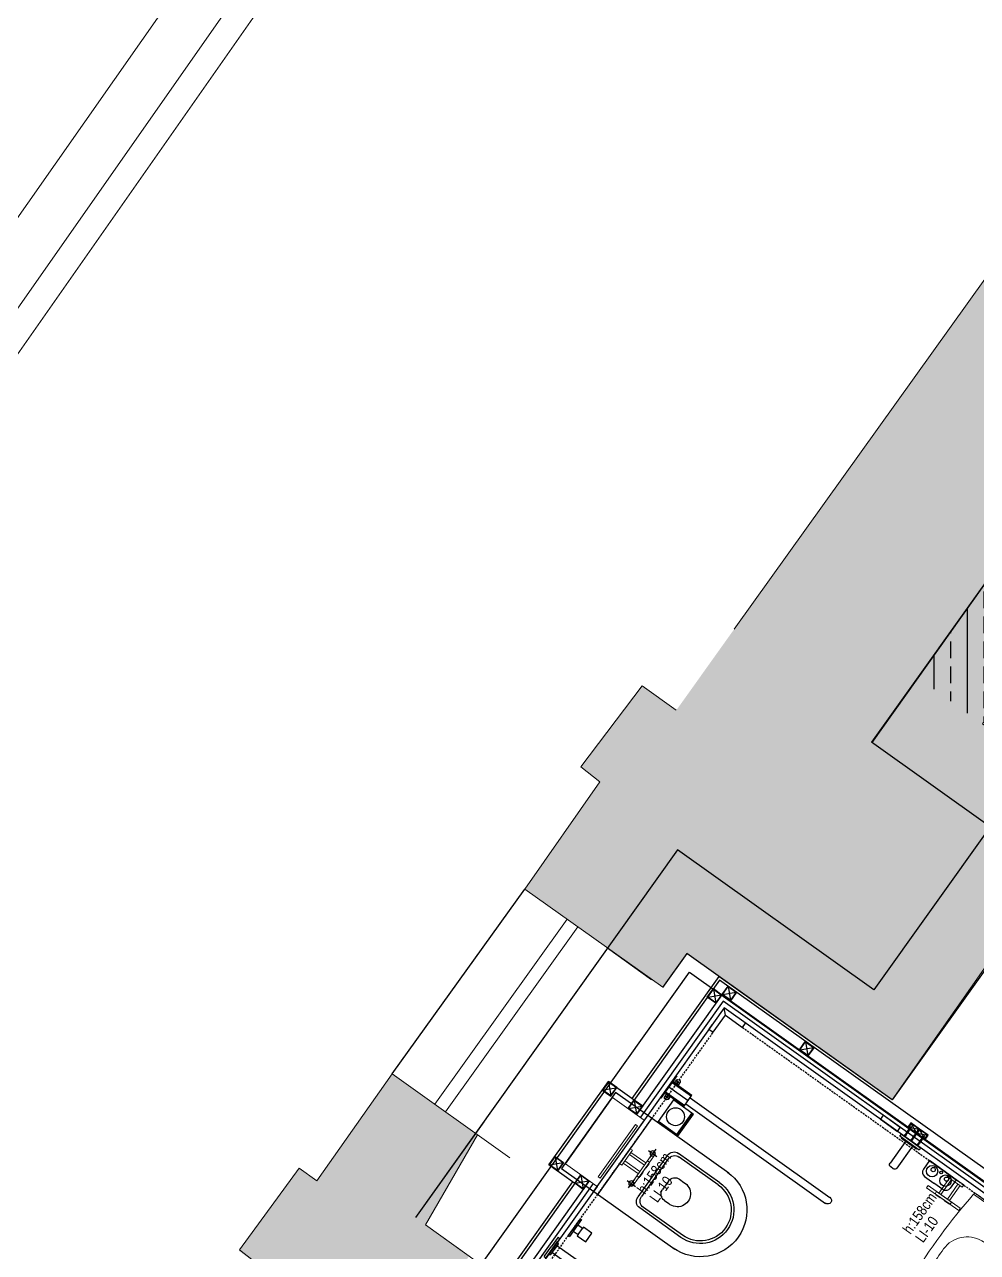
# Model space of a CAD drawing. Header units: millimetres. Extents: x 2562 to 7288, y 778 to 5635.
# Drawn here: x 4312.1 to 4674.8, y 3021.4 to 3488.7 of the extents above; entities that cross this region are included whole.
import ezdxf

# ---------------------------------------------------------------- set-up
doc = ezdxf.new("R2010")
doc.units = ezdxf.units.MM
doc.linetypes.add('HIDDEN', pattern=[0.375, 0.25, -0.125])
for name, color, linetype in [('0-gnl-gor1', 1, 'Continuous'), ('0-gnl-gor3', 252, 'Continuous'), ('0-gnl-gor5', 254, 'Continuous'), ('0-gnl-knst-metal', 3, 'Continuous'), ('0-gnl-mevcut', 253, 'Continuous'), ('0-gnl-not', 8, 'Continuous'), ('0-gnl-ust', 191, 'HIDDEN'), ('1-gnl-ahsap', 33, 'Continuous'), ('2-tef-aksesuar', 30, 'Continuous'), ('2-tef-armatur', 30, 'Continuous'), ('2-tef-vitrifiye', 140, 'Continuous'), ('4-dsm-gorunus', 241, 'Continuous'), ('a-wall', 4, 'Continuous'), ('BH-DO-NOTLAR', 12, 'Continuous'), ('DUV-SOLİD', 251, 'Continuous')]:
    doc.layers.add(name, color=color, linetype=linetype)
doc.layers.add('ONOFF_LI-10', color=7, linetype='Continuous', lineweight=0, true_color=0xd6292c)
for name, color, linetype, lineweight in [('x-ref_base plan 1$0$SHG-DETAIL LINE 0', 7, 'Continuous', 0), ('x-ref_base plan 1$0$SHG-LANDSCAPING', 252, 'Continuous', 18), ('x-ref_base plan 1$0$SHG-WALL-HATCH', 252, 'Continuous', 5), ('x-ref_base plan 1$0$SHG-WALLS LOW LEVEL', 40, 'Continuous', 25), ('x-ref_base plan 1$0$SHG-WALLS-EXISTING', 214, 'Continuous', 18)]:
    doc.layers.add(name, color=color, linetype=linetype, lineweight=lineweight)
doc.styles.add('A-AV-P00-10$1$Standard', font='txt_____.ttf')
doc.styles.add('geomim', font='ARIALN.TTF')
doc.linetypes.add('A-AV-P00-10$0${ -E- }', pattern='A,4,-0.75,["E",A-AV-P00-10$1$Standard,S=0.15,R=0,X=-0.05,Y=-0.07],-0.75', length=5.5)

# ---------------------------------------------------------------- blocks, each defined once
blk = doc.blocks.new('REINFORCEMENT')
at = {"layer": 'DUV-SOLİD'}
h = blk.add_hatch(dxfattribs=at)
h.set_pattern_fill('ANSI33', color=256, scale=2, angle=45, style=0)
h.set_pattern_definition([(90, (-31498.619, -9036.518), (-12.7, -1e-15), []), (90, (-31492.269, -9030.168), (-12.7, -1e-15), [6.35, -3.175])])
h.paths.add_polyline_path([(-29026.9, -4968.97), (-28918.22, -4816.8), (-28862.88, -4856.32), (-28785, -4747.27), (-28834.64, -4711.82), (-28762.57, -4610.91), (-28786.98, -4593.48), (-28876.49, -4718.8), (-28826.85, -4754.25), (-28869.86, -4814.47), (-28925.19, -4774.95), (-29068.75, -4975.95), (-29053.99, -4986.49), (-29208.23, -5202.99), (-29183.79, -5220.4), (-29012.17, -4979.49)])
at = {"layer": '0-gnl-not'}
blk.add_line((-29326.51, -5305.68), (-29309.86, -5317.63), dxfattribs=at)
at = {"layer": 'a-wall'}
for p, q in [((-29063.82, -4999.77), (-29226, -5227.44)), ((-29138.95, -5252.34), (-29218.15, -5363.52)), ((-29296.39, -5307.78), (-29305.59, -5320.7)), ((-29218.15, -5363.52), (-29296.39, -5307.78)), ((-29373.68, -5371.89), (-29399.59, -5408.26))]:
    blk.add_line(p, q, dxfattribs=at)
blk = doc.blocks.new('40x40 kutu profil')
for points in [[(2, -2), (-2, -2), (-2, 2), (2, 2)], [(1.85, -1.85), (-1.85, -1.85), (-1.85, 1.85), (1.85, 1.85)]]:
    blk.add_lwpolyline(points, close=True)
at = {"color": 251}
for points in [[(-1.85, 1.85), (1.85, -1.85)], [(-1.85, -1.85), (1.85, 1.85)]]:
    blk.add_lwpolyline(points, dxfattribs=at)
blk = doc.blocks.new('20x40 kutu profil')
for points in [[(1, -2), (-1, -2), (-1, 2), (1, 2)], [(0.85, -1.85), (-0.85, -1.85), (-0.85, 1.85), (0.85, 1.85)]]:
    blk.add_lwpolyline(points, close=True)
at = {"color": 251}
for points in [[(-0.85, 1.85), (0.85, -1.85)], [(-0.85, -1.85), (0.85, 1.85)]]:
    blk.add_lwpolyline(points, dxfattribs=at)
blk = doc.blocks.new('VİDAA')
at = {"linetype": 'Continuous'}
for p, q in [((-0.28, 0.39), (-0.26, 0.4)), ((-0.16, 0.1), (-0.28, 0.39)), ((-0.26, 0.39), (-0.24, 0.4)), ((-0.26, 0.4), (-0.16, 0.16)), ((-0.24, 0.4), (-0.14, 0.16)), ((-0.16, 0.85), (-0.16, 0.41)), ((-0.16, 0.85), (0.16, 0.85)), ((-0.11, 0.36), (-0.16, 0.41)), ((-0.16, 0.16), (-0.16, -0.01)), ((-0.16, 0.16), (-0.11, 0.16)), ((-0.11, 0.36), (-0.11, 0.16)), ((-0.05, -3.59), (-0.05, 0.38)), ((0.03, 0.38), (-0.05, 0.38)), ((0.03, 0.38), (0.03, -3.59)), ((0.14, 0.41), (0.09, 0.36)), ((0.09, 0.36), (0.09, 0.16)), ((0.09, 0.16), (0.14, 0.16)), ((0.16, 0.41), (0.11, 0.36)), ((0.11, 0.36), (0.11, 0.16)), ((0.14, 0.85), (0.14, 0.41)), ((0.14, 0.16), (0.24, 0.4)), ((0.26, 0.39), (0.14, 0.1)), ((0.14, 0.16), (0.14, -0.01)), ((0.16, 0.85), (0.16, 0.41)), ((0.28, 0.39), (0.16, 0.1)), ((0.16, 0.15), (0.16, -0.01)), ((0.24, 0.4), (0.26, 0.39)), ((0.26, 0.39), (0.26, 0.4)), ((0.26, 0.4), (0.28, 0.39)), ((-0.11, -0.01), (-0.16, -0.01)), ((-0.16, -0.08), (-0.16, -0.19)), ((-0.11, -0.08), (-0.16, -0.08)), ((-0.11, -0.19), (-0.16, -0.19)), ((-0.16, -0.27), (-0.16, -0.38)), ((-0.11, -0.27), (-0.16, -0.27)), ((-0.11, -0.38), (-0.16, -0.38)), ((-0.11, -0.38), (-0.16, -0.38)), ((-0.16, -0.45), (-0.16, -3.59)), ((-0.11, -0.45), (-0.16, -0.45)), ((-0.16, -0.45), (-0.16, -0.56)), ((-0.11, -0.45), (-0.16, -0.45)), ((-0.11, -0.56), (-0.16, -0.56)), ((-0.16, -0.64), (-0.16, -0.75)), ((-0.11, -0.64), (-0.16, -0.64)), ((-0.11, -0.75), (-0.16, -0.75)), ((-0.11, -0.82), (-0.16, -0.82)), ((-0.11, -0.93), (-0.16, -0.93)), ((-0.11, -1.01), (-0.16, -1.01)), ((-0.11, -1.96), (-0.16, -1.12)), ((-0.11, -2.04), (-0.16, -2.04)), ((-0.11, -2.15), (-0.16, -2.15)), ((-0.11, -2.22), (-0.16, -2.22)), ((-0.11, -2.33), (-0.16, -2.33)), ((-0.11, -2.41), (-0.16, -2.41)), ((-0.11, -2.52), (-0.16, -2.52)), ((-0.11, -2.59), (-0.16, -2.59)), ((-0.11, -2.7), (-0.16, -2.7)), ((-0.11, -2.78), (-0.16, -2.78)), ((-0.11, -2.89), (-0.16, -2.89)), ((-0.11, -2.96), (-0.16, -2.96)), ((-0.11, -3.07), (-0.16, -3.07)), ((-0.11, -3.15), (-0.16, -3.15)), ((-0.11, -3.26), (-0.16, -3.26)), ((-0.11, -3.33), (-0.16, -3.33)), ((-0.11, -3.44), (-0.16, -3.44)), ((-0.11, -3.52), (-0.16, -3.52)), ((-0.16, -3.59), (-0.05, -3.59)), ((-0.11, -0.08), (-0.11, -0.01)), ((-0.11, -0.27), (-0.11, -0.19)), ((-0.11, -0.45), (-0.11, -0.38)), ((-0.11, -0.45), (-0.11, -0.38)), ((-0.11, -0.64), (-0.11, -0.56)), ((-0.11, -0.82), (-0.11, -0.75)), ((-0.11, -1.01), (-0.11, -0.93)), ((-0.11, -2.04), (-0.11, -1.96)), ((-0.11, -2.22), (-0.11, -2.15)), ((-0.11, -2.41), (-0.11, -2.33)), ((-0.11, -2.59), (-0.11, -2.52)), ((-0.11, -2.78), (-0.11, -2.7)), ((-0.11, -2.96), (-0.11, -2.89)), ((-0.11, -3.15), (-0.11, -3.07)), ((-0.11, -3.33), (-0.11, -3.26)), ((-0.11, -3.52), (-0.11, -3.44)), ((-0.08, -3.59), (-0.07, -3.62)), ((0.07, -3.62), (-0.07, -3.62)), ((0.16, -3.59), (0.03, -3.59)), ((0.06, -3.59), (0.05, -3.62)), ((0.08, -3.59), (0.07, -3.62)), ((0.09, -0.01), (0.09, -0.08)), ((0.16, -0.01), (0.09, -0.01)), ((0.16, -0.08), (0.09, -0.08)), ((0.09, -0.19), (0.09, -0.27)), ((0.16, -0.19), (0.09, -0.19)), ((0.16, -0.27), (0.09, -0.27)), ((0.09, -0.38), (0.09, -0.45)), ((0.16, -0.38), (0.09, -0.38)), ((0.09, -0.38), (0.09, -0.45)), ((0.16, -0.38), (0.09, -0.38)), ((0.16, -0.45), (0.09, -0.45)), ((0.16, -0.45), (0.09, -0.45)), ((0.09, -0.56), (0.09, -0.64)), ((0.16, -0.56), (0.09, -0.56)), ((0.16, -0.64), (0.09, -0.64)), ((0.09, -0.75), (0.09, -0.82)), ((0.16, -0.75), (0.09, -0.75)), ((0.09, -0.75), (0.09, -0.82)), ((0.16, -0.75), (0.09, -0.75)), ((0.16, -0.82), (0.09, -0.82)), ((0.16, -0.82), (0.09, -0.82)), ((0.09, -0.93), (0.09, -1.85)), ((0.16, -1.78), (0.09, -0.93)), ((0.09, -0.93), (0.09, -1.85)), ((0.16, -1.78), (0.09, -0.93)), ((0.16, -1.85), (0.09, -1.85)), ((0.16, -1.85), (0.09, -1.85)), ((0.09, -1.96), (0.09, -2.04)), ((0.16, -1.96), (0.09, -1.96)), ((0.09, -1.96), (0.09, -2.04)), ((0.16, -1.96), (0.09, -1.96)), ((0.16, -2.04), (0.09, -2.04)), ((0.16, -2.04), (0.09, -2.04)), ((0.09, -2.15), (0.09, -2.22)), ((0.16, -2.15), (0.09, -2.15)), ((0.09, -2.15), (0.09, -2.22)), ((0.16, -2.15), (0.09, -2.15)), ((0.16, -2.22), (0.09, -2.22)), ((0.16, -2.22), (0.09, -2.22)), ((0.09, -2.33), (0.09, -2.41)), ((0.16, -2.33), (0.09, -2.33)), ((0.09, -2.33), (0.09, -2.41)), ((0.16, -2.33), (0.09, -2.33)), ((0.16, -2.41), (0.09, -2.41)), ((0.16, -2.41), (0.09, -2.41)), ((0.09, -2.52), (0.09, -2.59)), ((0.16, -2.52), (0.09, -2.52)), ((0.09, -2.52), (0.09, -2.59)), ((0.16, -2.52), (0.09, -2.52)), ((0.16, -2.59), (0.09, -2.59)), ((0.16, -2.59), (0.09, -2.59)), ((0.09, -2.7), (0.09, -2.78)), ((0.16, -2.7), (0.09, -2.7)), ((0.16, -2.7), (0.09, -2.7)), ((0.09, -2.7), (0.09, -2.78)), ((0.16, -2.7), (0.09, -2.7)), ((0.16, -2.78), (0.09, -2.78)), ((0.09, -2.89), (0.09, -2.96)), ((0.16, -2.89), (0.09, -2.89)), ((0.09, -2.89), (0.09, -2.96)), ((0.16, -2.89), (0.09, -2.89)), ((0.16, -2.89), (0.09, -2.89)), ((0.09, -2.89), (0.09, -2.96)), ((0.16, -2.89), (0.09, -2.89)), ((0.16, -2.96), (0.09, -2.96)), ((0.16, -2.96), (0.09, -2.96)), ((0.09, -3.07), (0.09, -3.15)), ((0.16, -3.07), (0.09, -3.07)), ((0.09, -3.07), (0.09, -3.15)), ((0.16, -3.07), (0.09, -3.07)), ((0.16, -3.07), (0.09, -3.07)), ((0.09, -3.07), (0.09, -3.15)), ((0.16, -3.07), (0.09, -3.07)), ((0.16, -3.15), (0.09, -3.15)), ((0.16, -3.15), (0.09, -3.15)), ((0.16, -3.26), (0.09, -3.26)), ((0.09, -3.26), (0.09, -3.33)), ((0.16, -3.26), (0.09, -3.26)), ((0.16, -3.26), (0.09, -3.26)), ((0.09, -3.26), (0.09, -3.33)), ((0.16, -3.26), (0.09, -3.26)), ((0.09, -3.26), (0.09, -3.33)), ((0.16, -3.33), (0.09, -3.33)), ((0.16, -3.33), (0.09, -3.33)), ((0.09, -3.44), (0.09, -3.52)), ((0.16, -3.44), (0.09, -3.44)), ((0.16, -3.52), (0.09, -3.52)), ((0.11, -0.01), (0.11, -0.08)), ((0.11, -0.19), (0.11, -0.27)), ((0.11, -0.38), (0.11, -0.45)), ((0.11, -0.38), (0.11, -0.45)), ((0.11, -0.56), (0.11, -0.64)), ((0.11, -0.75), (0.11, -0.82)), ((0.11, -0.75), (0.11, -0.82)), ((0.11, -0.93), (0.11, -1.85)), ((0.11, -0.93), (0.11, -1.85)), ((0.11, -1.96), (0.11, -2.04)), ((0.11, -1.96), (0.11, -2.04)), ((0.11, -2.15), (0.11, -2.22)), ((0.11, -2.15), (0.11, -2.22)), ((0.11, -2.33), (0.11, -2.41)), ((0.11, -2.33), (0.11, -2.41)), ((0.11, -2.52), (0.11, -2.59)), ((0.11, -2.52), (0.11, -2.59)), ((0.11, -2.7), (0.11, -2.78)), ((0.11, -2.7), (0.11, -2.78)), ((0.11, -2.89), (0.11, -2.96)), ((0.11, -2.89), (0.11, -2.96)), ((0.11, -2.89), (0.11, -2.96)), ((0.11, -3.07), (0.11, -3.15)), ((0.11, -3.07), (0.11, -3.15)), ((0.11, -3.07), (0.11, -3.15)), ((0.11, -3.26), (0.11, -3.33)), ((0.11, -3.26), (0.11, -3.33)), ((0.11, -3.26), (0.11, -3.33)), ((0.11, -3.44), (0.11, -3.52)), ((0.14, -0.08), (0.14, -0.19)), ((0.14, -0.27), (0.14, -0.38)), ((0.14, -0.45), (0.14, -0.56)), ((0.14, -0.45), (0.14, -0.56)), ((0.14, -0.64), (0.14, -0.75)), ((0.14, -0.64), (0.14, -0.75)), ((0.14, -0.82), (0.14, -1.78)), ((0.14, -0.82), (0.14, -1.78)), ((0.14, -0.82), (0.14, -1.78)), ((0.14, -1.85), (0.14, -1.96)), ((0.14, -1.85), (0.14, -1.96)), ((0.14, -1.85), (0.14, -1.96)), ((0.14, -2.04), (0.14, -2.15)), ((0.14, -2.04), (0.14, -2.15)), ((0.14, -2.04), (0.14, -2.15)), ((0.14, -2.22), (0.14, -2.33)), ((0.14, -2.22), (0.14, -2.33)), ((0.14, -2.22), (0.14, -2.33)), ((0.14, -2.41), (0.14, -2.52)), ((0.14, -2.41), (0.14, -2.52)), ((0.14, -2.41), (0.14, -2.52)), ((0.14, -2.59), (0.14, -2.7)), ((0.14, -2.59), (0.14, -2.7)), ((0.14, -2.59), (0.14, -2.7)), ((0.14, -2.78), (0.14, -2.89)), ((0.14, -2.78), (0.14, -2.89)), ((0.14, -2.78), (0.14, -2.89)), ((0.14, -2.96), (0.14, -3.07)), ((0.14, -2.96), (0.14, -3.07)), ((0.14, -2.96), (0.14, -3.07)), ((0.14, -3.15), (0.14, -3.26)), ((0.14, -3.15), (0.14, -3.26)), ((0.14, -3.15), (0.14, -3.26)), ((0.14, -3.33), (0.14, -3.44)), ((0.14, -3.33), (0.14, -3.44)), ((0.14, -3.33), (0.14, -3.44)), ((0.14, -3.52), (0.14, -3.54)), ((0.14, -3.52), (0.14, -3.54)), ((0.14, -3.52), (0.14, -3.59)), ((0.16, -0.08), (0.16, -0.19)), ((0.16, -0.27), (0.16, -0.38)), ((0.16, -0.45), (0.16, -0.56)), ((0.16, -0.64), (0.16, -0.75)), ((0.16, -0.82), (0.16, -1.78)), ((0.16, -1.85), (0.16, -1.96)), ((0.16, -2.04), (0.16, -2.15)), ((0.16, -2.22), (0.16, -2.33)), ((0.16, -2.41), (0.16, -2.52)), ((0.16, -2.59), (0.16, -2.7)), ((0.16, -2.78), (0.16, -2.89)), ((0.16, -2.96), (0.16, -3.07)), ((0.16, -3.15), (0.16, -3.26)), ((0.16, -3.33), (0.16, -3.44)), ((0.16, -3.52), (0.16, -3.59))]:
    blk.add_line(p, q, dxfattribs=at)
blk = doc.blocks.new('vitraengelliplan5336')
for p, q in [((18101.06, 13276.21), (18136.56, 13276.21)), ((18101.06, 13223.21), (18101.06, 13276.21)), ((18136.56, 13276.21), (18136.56, 13223.21)), ((18101.06, 13261.21), (18136.56, 13261.21)), ((18101.06, 13259.21), (18136.56, 13259.21)), ((18111.81, 13253.21), (18111.81, 13249.21)), ((18125.81, 13253.21), (18125.81, 13249.21)), ((18109.81, 13251.21), (18113.81, 13251.21)), ((18123.81, 13251.21), (18127.81, 13251.21)), ((18106.06, 13223.96), (18106.06, 13243.21)), ((18107.06, 13223.96), (18107.06, 13242.21)), ((18109.06, 13246.21), (18128.56, 13246.21)), ((18110.06, 13245.21), (18127.56, 13245.21)), ((18130.56, 13223.96), (18130.56, 13242.21)), ((18131.56, 13223.96), (18131.56, 13243.21)), ((18116.85, 13240.21), (18120.77, 13240.21)), ((18113.85, 13237.21), (18113.85, 13235.15)), ((18123.77, 13237.21), (18123.77, 13235.15))]:
    blk.add_line(p, q)
for centre in [(18111.81, 13251.21), (18125.81, 13251.21)]:
    blk.add_circle(centre, 1)
for centre, radius, start, end in [((18109.06, 13243.21), 3, 90, 180), ((18110.06, 13242.21), 3, 90, 180), ((18127.56, 13242.21), 3, 0, 90), ((18128.56, 13243.21), 3, 0, 90), ((18116.85, 13237.21), 3, 90, 180), ((18120.77, 13237.21), 3, 0, 90), ((18118.81, 13234.67), 4.98, 174.5056, 5.4944), ((18118.81, 13223.96), 17.75, 180, 0), ((18118.81, 13223.96), 12.75, 180, 0), ((18118.81, 13223.96), 11.75, 180, 0)]:
    blk.add_arc(centre, radius, start, end)
blk = doc.blocks.new('A$C3FF06729')
for p, q in [((-26.8, 27.8), (78.2, 27.8)), ((-26.8, 24.8), (-26.8, 27.8)), ((-26.8, 24.8), (78.2, 24.8)), ((-10, 16), (-14, 16)), ((-10, 16), (-14, 16)), ((-10, 16.2), (-10, 8.3)), ((-10, 8.3), (-10, 16)), ((-10, 8.3), (-10, -0.3)), ((-10, -0.6), (-10, 7.3)), ((-2.5, 16.7), (-9.5, 16.7)), ((-8.8, 8.3), (-3.3, 8.3)), ((-8.8, 7.3), (-3.3, 7.3)), ((-2, 16.2), (-2, -0.6)), ((-2, 15.7), (0, 15.7)), ((-2, 0), (0, 0)), ((0, 24.8), (0, -65.2)), ((0, 0), (0, 15.7)), ((3, 24.8), (3, -65.2)), ((4, 23.8), (4, -65.2)), ((47.5, 23.8), (4, 23.8)), ((25.7, -65.2), (25.7, 23.8)), ((47.5, 23.8), (47.5, -65.2)), ((48.5, 24.8), (48.5, -65.2)), ((51.5, 24.8), (51.5, -65.2)), ((53.5, 15.7), (51.5, 15.7)), ((53.5, 0), (51.5, 0)), ((53.5, 16.2), (53.5, -0.6)), ((54, 16.7), (61, 16.7)), ((60.3, 8.3), (54.8, 8.3)), ((60.3, 7.3), (54.8, 7.3)), ((61.5, 16.2), (61.5, 8.3)), ((61.5, 8.3), (61.5, 16)), ((61.5, 16), (65.5, 16)), ((61.5, 16), (65.5, 16)), ((61.5, 8.3), (61.5, -0.3)), ((61.5, -0.6), (61.5, 7.3)), ((78.2, 24.8), (78.2, 27.8)), ((-10, -0.3), (-14, -0.3)), ((-10, -0.3), (-14, -0.3)), ((-2.5, -1.1), (-9.5, -1.1)), ((0, -39.7), (3, -39.7)), ((51.5, -39.7), (48.5, -39.7)), ((54, -1.1), (61, -1.1)), ((61.5, -0.3), (65.5, -0.3)), ((61.5, -0.3), (65.5, -0.3)), ((51.5, -65.2), (0, -65.2)), ((11.8, -65.2), (11.8, -718.2)), ((39.8, -65.2), (39.8, -718.2))]:
    blk.add_line(p, q)
for centre, radius, start, end in [((-12.5, 9), 7.15, 102.2903, 181.3942), ((-39.6, 8.3), 20, 358.6058, 1.3942), ((-39.6, 7.3), 20, 358.6058, 1.3942), ((-12.5, 6.7), 7.15, 178.6058, 257.7097), ((-9.5, 16.2), 0.5, 90, 180), ((-0.8, 12.5), 8.98, 152.1164, 207.8836), ((-0.8, 3.1), 8.98, 152.1164, 207.8836), ((-11.2, 12.5), 8.98, 332.1164, 27.8836), ((-11.2, 3.1), 8.98, 332.1164, 27.8836), ((-2.5, 16.2), 0.5, 0, 90), ((54, 16.2), 0.5, 90, 180), ((62.7, 12.5), 8.98, 152.1164, 207.8836), ((62.7, 3.1), 8.98, 152.1164, 207.8836), ((52.3, 12.5), 8.98, 332.1164, 27.8836), ((52.3, 3.1), 8.98, 332.1164, 27.8836), ((61, 16.2), 0.5, 0, 90), ((64, 9), 7.15, 358.6058, 77.7097), ((64, 6.7), 7.15, 282.2903, 1.3942), ((91.1, 8.3), 20, 178.6058, 181.3942), ((91.1, 7.3), 20, 178.6058, 181.3942), ((-9.5, -0.6), 0.5, 180, 270), ((-2.5, -0.6), 0.5, 270, 0), ((54, -0.6), 0.5, 180, 270), ((61, -0.6), 0.5, 270, 0), ((25.7, -718.2), 14, 180, 0)]:
    blk.add_arc(centre, radius, start, end)
blk = doc.blocks.new('barvitra02')
for p, q in [((0.55, 4.5), (0, 4.5)), ((0, 4.5), (0, 0)), ((0, -4.5), (0, 0)), ((0.8, 4.25), (0.8, 3.1)), ((0.8, -3.1), (0.8, 3.1)), ((0.88, 2.94), (1.42, 2.56)), ((1.5, 2.4), (1.5, 0)), ((1.5, -2.4), (1.5, 2.4)), ((10.5, 1.6), (1.5, 1.6)), ((0, -4.5), (0.55, -4.5)), ((0.8, -4.25), (0.8, -3.1)), ((0.88, -2.94), (1.42, -2.56)), ((10.5, -1.6), (1.5, -1.6))]:
    blk.add_line(p, q)
blk.add_lwpolyline([(71.75, 1.6), (10.5, 1.6), (10.5, -1.6), (71.75, -1.6)])
for centre in [(69.83, 3.3), (75.49, 0.03), (69.83, -3.24)]:
    blk.add_circle(centre, 0.325)
for centre, radius, start, end in [((0.55, 4.25), 0.25, 0, 90), ((1, 3.1), 0.2, 180, 234.4623), ((1.3, 2.4), 0.2, 0, 54.4623), ((71.75, 0), 4.5, 200.8275, 159.1726), ((71.75, 0), 3, 212.231, 147.7691), ((71.75, 0), 2.5, 219.7919, 140.2083), ((71.75, 0), 1.6, 270, 90), ((0.55, -4.25), 0.25, 270, 0), ((1, -3.1), 0.2, 125.5377, 180), ((1.3, -2.4), 0.2, 305.5377, 0)]:
    blk.add_arc(centre, radius, start, end)
blk = doc.blocks.new('ss')
at = {"layer": '2-tef-armatur'}
for points in [[(-1416, -447.06), (-1416, -446.5), (-1419.98, -446.5), (-1419.98, -450.47), (-1416, -450.47), (-1416, -449.96)], [(-1413.71, -447.06), (-1416, -447.06), (-1416, -449.96), (-1413.71, -449.96)], [(-1413.22, -444.53), (-1413.22, -452.46), (-1413.71, -452.46), (-1413.71, -444.53)], [(-1413.22, -444.53), (-1413.71, -444.53)], [(-1413.71, -447.06), (-1413.71, -449.96)]]:
    blk.add_lwpolyline(points, dxfattribs=at)
blk = doc.blocks.new('gghn fgfg')
at = {"layer": '2-tef-vitrifiye', "lineweight": 0}
for p, q in [((8963.39, -6606.66), (9021.09, -6606.66)), ((8992.24, -6614.78), (8992.24, -6610.28)), ((8989.99, -6612.53), (8994.49, -6612.53)), ((8992.21, -6618.71), (8992.27, -6618.71)), ((8992.24, -6622.78), (8992.24, -6631.28)), ((8987.99, -6627.03), (8996.49, -6627.03))]:
    blk.add_line(p, q, dxfattribs=at)
blk.add_lwpolyline([(9021.09, -6606.66, 0.385003), (9020.4, -6606.03), (8964.08, -6606.03, 0.385003), (8963.39, -6606.66, 0.043622), (8962.84, -6646.67, 0.367507), (8976.19, -6660.79, 0.019908), (8992.24, -6661.53, 0.038846), (9008.29, -6660.79, 0.367507), (9021.64, -6646.67, 0.043622)], format="xyb", close=True, dxfattribs=at)
for centre, radius in [((8992.24, -6612.53), 1.75), ((8992.24, -6627.03), 3.75), ((8992.24, -6627.03), 2.6)]:
    blk.add_circle(centre, radius, dxfattribs=at)
for centre, radius, start, end in [((8977.16, -6630.32), 11, 94.9621, 179.6803), ((8991.17, -6791.74), 173.03, 89.6572, 94.9621), ((8993.31, -6791.74), 173.03, 85.0379, 90.3428), ((9007.32, -6630.32), 11, 0.3197, 85.0379), ((9242.14, -6632.31), 275.99, 179.5737, 182.9934), ((8742.37, -6632.31), 275.96, 357.0064, 0.4265), ((8977.51, -6646.14), 11, 183.0099, 264.8428), ((9006.97, -6646.14), 11, 275.1572, 356.9901), ((8990.98, -6496.97), 160.78, 264.8428, 270.4501), ((8993.5, -6496.97), 160.78, 269.5499, 275.1572)]:
    blk.add_arc(centre, radius, start, end, dxfattribs=at)
at = {"layer": '2-tef-vitrifiye', "lineweight": 0, "extrusion": (0, 0, -1)}
blk.add_ellipse((8992.24, -6619.3), major_axis=(1, 0), ratio=0.132548, dxfattribs=at)
blk = doc.blocks.new('engelli bar04')
for p, q in [((-1.6, -1.3), (-1.6, -11.5)), ((1.6, -1.3), (1.6, -11.5)), ((-0.6, -12.5), (0.6, -12.5))]:
    blk.add_line(p, q)
blk.add_lwpolyline([(4.5, 0), (-4.5, 0), (-4.5, -1), (4.5, -1), (4.5, 0)])
blk.add_lwpolyline([(3.5, -1), (-3.5, -1), (-3.5, -1.3), (3.5, -1.3)], close=True)
for centre, start, end in [((-0.6, -11.5), 180, 270), ((0.6, -11.5), 270, 360)]:
    blk.add_arc(centre, 1, start, end)
blk = doc.blocks.new('sabunluk1')
at = {"layer": '0-gnl-gor3', "ltscale": 0.3}
for centre in [(1.29, 1.49), (1.29, -1.49)]:
    blk.add_circle(centre, 1.04, dxfattribs=at)
at = {"layer": '2-tef-aksesuar'}
for points in [[(0, -2.99), (0, 2.99), (1.91, 2.99, -0.413608), (2.86, 2.04), (2.87, 0)], [(0, 2.99), (0, -2.99), (1.91, -2.99, 0.413608), (2.86, -2.03), (2.87, 0)]]:
    blk.add_lwpolyline(points, format="xyb", dxfattribs=at)
for centre, radius in [((0.52, 0), 0.247), ((0.94, 1.49), 0.387), ((0.94, -1.49), 0.387)]:
    blk.add_circle(centre, radius, dxfattribs=at)
blk = doc.blocks.new('boh')
at = {"layer": '0-gnl-mevcut'}
blk.add_blockref('REINFORCEMENT', (-22625.96, -13503.28), dxfattribs=at)
blk.add_blockref('REINFORCEMENT', (-22625.96, -13503.28), dxfattribs=at)
blk.add_blockref('REINFORCEMENT', (-22625.96, -13503.28), dxfattribs=at)
blk = doc.blocks.new('LI-10')
at = {"layer": 'ONOFF_LI-10', "ltscale": 3}
for points in [[(-7.5, 9), (7.5, 9), (7.5, 8), (-7.5, 8)], [(-3.5, 9), (3.5, 9), (3.5, 8), (-3.5, 8)], [(-3, 9.2), (-1, 9.2), (-1, 9), (-3, 9)], [(3, 9.2), (1, 9.2), (1, 9), (3, 9)], [(-3.5, 1), (3.5, 1), (3.5, 0), (-3.5, 0)]]:
    blk.add_lwpolyline(points, close=True, dxfattribs=at)
for points in [[(-2.5, 1), (-2.5, 8)], [(-1.5, 1), (-1.5, 8)], [(1.5, 1), (1.5, 8)], [(2.5, 1), (2.5, 8)]]:
    blk.add_lwpolyline(points, dxfattribs=at)

msp = doc.modelspace()

# ---------------------------------------------------------------- hatches: boundary and pattern name
at = {"layer": 'x-ref_base plan 1$0$SHG-WALL-HATCH'}
for points in [[(4848.39, 3463.5), (4833.65, 3474), (4959.8, 3650.63), (4895.55, 3696.46), (4888.52, 3686.62), (4582.24, 3258.64), (4560.16, 3227.72), (4547.14, 3237.02), (4523.87, 3206.2), (4531.12, 3200.56), (4502.56, 3159.71), (4555.01, 3122.35), (4564.16, 3135.19), (4642.4, 3079.46), (4720.74, 3191.24), (4676.75, 3222.57)], [(4433.68, 2953.31), (4440.9, 2963.42), (4496.83, 2923.48), (4530.77, 2971.12), (4474.86, 3010.95), (4481.3, 3020), (4464.65, 3031.95), (4484.54, 3066.17), (4451.99, 3089.42), (4423.3, 3048.71), (4416.59, 3053.5), (4393.62, 3022.06), (4406.26, 3012.83), (4383.1, 2980.4), (4400.25, 2967.6), (4406.11, 2974.72)]]:
    msp.add_hatch(color=256, dxfattribs=at).paths.add_polyline_path(points)

# ---------------------------------------------------------------- linework, layer by layer
at = {"layer": '0-gnl-knst-metal', "color": 252}
for p, q in [((4576.61, 3125.09), (4541.8, 3076.22)), ((4767.97, 2988.77), (4576.61, 3125.09)), ((4577.55, 3119.51), (4545.06, 3073.9)), ((4765.65, 2985.51), (4577.55, 3119.51)), ((4523.81, 3050.97), (4489, 3002.11)), ((4527.07, 3048.65), (4495.3, 3004.06))]:
    msp.add_line(p, q, dxfattribs=at)
msp.add_lwpolyline([(4521.49, 3047.72), (4511.68, 3054.71), (4534.31, 3086.47), (4544.12, 3079.48)], dxfattribs=at)
at = {"layer": '0-gnl-ust', "ltscale": 3}
for points in [[(4507.03, 3010.87), (4574.22, 3105.19)], [(4585.38, 3107.06), (4752.34, 2988.12)]]:
    msp.add_lwpolyline(points, dxfattribs=at)
at = {"layer": '1-gnl-ahsap'}
for p, q in [((4577.97, 3117), (4546.52, 3072.86)), ((4764.15, 2984.37), (4577.97, 3117)), ((4578.39, 3114.49), (4549.28, 3073.63)), ((4761.64, 2983.95), (4578.39, 3114.49))]:
    msp.add_line(p, q, dxfattribs=at)
at = {"layer": '1-gnl-ahsap', "ltscale": 0.3}
for points in [[(4578.86, 3111.7), (4578.39, 3114.49)], [(4573.75, 3107.98), (4572.59, 3106.35), (4574.22, 3105.19), (4578.86, 3111.7), (4585.38, 3107.06), (4586.54, 3108.69)]]:
    msp.add_lwpolyline(points, dxfattribs=at)
at = {"layer": '1-gnl-ahsap'}
for points in [[(4638.89, 3073.6), (4637.85, 3072.13), (4644.36, 3067.49), (4645.41, 3068.96), (4638.89, 3073.6)], [(4528.54, 3047.61), (4497.09, 3003.47), (4552.47, 2964.01), (4517.37, 2914.73)], [(4530, 3046.56), (4499.6, 3003.89), (4554.98, 2964.43), (4519.88, 2915.15)]]:
    msp.add_lwpolyline(points, dxfattribs=at)
at = {"layer": '2-tef-aksesuar'}
for points in [[(4566.13, 3074.51), (4560.3, 3066.32), (4553.37, 3071.26), (4559.2, 3079.45)], [(4559.2, 3079.45), (4566.13, 3074.51)], [(4566.34, 3074.36), (4560.33, 3065.93), (4552.99, 3071.16), (4552.91, 3071.04)], [(4560.65, 3065.52), (4566.74, 3074.07)], [(4566.13, 3074.51), (4566.74, 3074.07)]]:
    msp.add_lwpolyline(points, dxfattribs=at)
msp.add_circle((4559.88, 3073.07), 3.41, dxfattribs=at)
at = {"layer": '2-tef-armatur', "lineweight": 0}
msp.add_lwpolyline([(4544.64, 3070.12), (4545.37, 3069.6), (4531.21, 3049.73), (4530.48, 3050.25)], close=True, dxfattribs=at)
at = {"layer": '2-tef-vitrifiye', "linetype": 'A-AV-P00-10$0${ -E- }', "lineweight": 0}
msp.add_lwpolyline([(4530, 3046.56), (4547.99, 3071.81), (4535.94, 3080.4), (4517.95, 3055.15)], close=True, dxfattribs=at)
at = {"layer": '4-dsm-gorunus', "ltscale": 0.3}
msp.add_lwpolyline([(4650.52, 2822.04), (4648.75, 2819.56), (4502.93, 2923.42), (4537.75, 2972.29), (4482.36, 3011.75), (4565.25, 3128.09), (4766.58, 2984.66), (4650.47, 2822.08)], dxfattribs=at)
at = {"layer": 'a-wall'}
for p, q in [((4684.86, 3286.16), (4634.54, 3215.54)), ((4684.86, 3286.16), (4634.54, 3215.54)), ((4684.86, 3286.16), (4634.54, 3215.54)), ((4684.86, 3286.16), (4634.54, 3215.54)), ((4679.63, 3183.42), (4634.54, 3215.54)), ((4679.63, 3183.42), (4634.54, 3215.54)), ((4679.63, 3183.42), (4634.54, 3215.54)), ((4679.63, 3183.42), (4634.54, 3215.54)), ((4721.6, 3190.63), (4642.4, 3079.46)), ((4721.6, 3190.63), (4642.4, 3079.46)), ((4721.6, 3190.63), (4642.4, 3079.46)), ((4721.6, 3190.63), (4642.4, 3079.46)), ((4679.63, 3183.42), (4635.37, 3121.3)), ((4679.63, 3183.42), (4635.37, 3121.3)), ((4679.63, 3183.42), (4635.37, 3121.3)), ((4679.63, 3183.42), (4635.37, 3121.3)), ((4560.59, 3174.57), (4460.96, 3034.71)), ((4560.59, 3174.57), (4460.96, 3034.71)), ((4560.59, 3174.57), (4460.96, 3034.71)), ((4560.59, 3174.57), (4460.96, 3034.71)), ((4635.37, 3121.3), (4560.59, 3174.57)), ((4635.37, 3121.3), (4560.59, 3174.57)), ((4635.37, 3121.3), (4560.59, 3174.57)), ((4635.37, 3121.3), (4560.59, 3174.57)), ((4576.38, 3126.49), (4543.31, 3080.06)), ((4576.38, 3126.49), (4543.31, 3080.06)), ((4576.38, 3126.49), (4543.31, 3080.06)), ((4576.38, 3126.49), (4543.31, 3080.06)), ((4642.4, 3079.46), (4576.38, 3126.49)), ((4642.4, 3079.46), (4576.38, 3126.49)), ((4642.4, 3079.46), (4576.38, 3126.49)), ((4642.4, 3079.46), (4576.38, 3126.49)), ((4520.68, 3048.3), (4487.61, 3001.87)), ((4520.68, 3048.3), (4487.61, 3001.87)), ((4520.68, 3048.3), (4487.61, 3001.87)), ((4520.68, 3048.3), (4487.61, 3001.87))]:
    msp.add_line(p, q, dxfattribs=at)
at = {"layer": 'x-ref_base plan 1$0$SHG-DETAIL LINE 0'}
for p, q in [((4468.25, 3077.8), (4518.66, 3148.22)), ((4468.25, 3077.8), (4518.66, 3148.22)), ((4472.32, 3074.89), (4522.73, 3145.31)), ((4472.32, 3074.89), (4522.73, 3145.31))]:
    msp.add_line(p, q, dxfattribs=at)
at = {"layer": 'x-ref_base plan 1$0$SHG-LANDSCAPING'}
for p, q in [((5325.59, 4829.34, -1203), (3373.39, 2046.64, -1203)), ((5297.74, 4823.59, -1203), (3356.6, 2057.52, -1203)), ((5333.78, 4823.59, -1203), (3381.57, 2040.89, -1203))]:
    msp.add_line(p, q, dxfattribs=at)
for centre, radius, start, end in [((-6286.41, 11993.66, -1203), 12965.25, 314.773042, 326.425425), ((-6289.35, 11995.93, -1203), 13268.95, 313.503684, 327.27993)]:
    msp.add_arc(centre, radius, start, end, dxfattribs=at)
at = {"layer": 'x-ref_base plan 1$0$SHG-WALLS LOW LEVEL'}
msp.add_line((4451.99, 3089.42), (4502.56, 3159.71), dxfattribs=at)
msp.add_line((4451.99, 3089.42), (4502.56, 3159.71), dxfattribs=at)
msp.add_line((4451.99, 3089.42), (4502.56, 3159.71), dxfattribs=at)
at = {"layer": 'x-ref_base plan 1$0$SHG-WALLS-EXISTING'}
for p, q in [((4888.52, 3686.62), (4582.24, 3258.64)), ((4547.14, 3237.02), (4523.87, 3206.2)), ((4547.14, 3237.02), (4560.16, 3227.72)), ((4523.87, 3206.2), (4531.12, 3200.56)), ((4502.56, 3159.71), (4531.12, 3200.56)), ((4502.56, 3159.71), (4531.12, 3200.56)), ((4502.56, 3159.71), (4555.01, 3122.35)), ((4502.56, 3159.71), (4555.01, 3122.35)), ((4451.99, 3089.42), (4423.3, 3048.71)), ((4451.99, 3089.42), (4423.3, 3048.71)), ((4451.99, 3089.42), (4423.3, 3048.71)), ((4451.99, 3089.42), (4496.76, 3057.46)), ((4451.99, 3089.42), (4496.76, 3057.46)), ((4451.99, 3089.42), (4496.76, 3057.46)), ((4484.54, 3066.17), (4464.65, 3031.95)), ((4484.54, 3066.17), (4464.65, 3031.95)), ((4484.54, 3066.17), (4464.65, 3031.95)), ((4393.88, 3022.41), (4416.59, 3053.5)), ((4416.59, 3053.5), (4423.3, 3048.71)), ((4416.59, 3053.5), (4423.3, 3048.71)), ((4481.3, 3020), (4464.65, 3031.95)), ((4493.52, 3011.3), (4464.65, 3031.95)), ((4493.52, 3011.3), (4464.65, 3031.95)), ((4406.26, 3012.83), (4393.88, 3022.41))]:
    msp.add_line(p, q, dxfattribs=at)
for points in [[(5033.7, 3688.72), (4973.25, 3604.09), (4942.33, 3626.18), (4833.65, 3474), (4848.39, 3463.5), (4676.75, 3222.57), (4720.74, 3191.24), (4642.4, 3079.46), (4576.38, 3126.49)], [(4709.53, 3268.59), (4676.75, 3222.57), (4720.74, 3191.24), (4642.4, 3079.46), (4576.38, 3126.49)]]:
    msp.add_lwpolyline(points, dxfattribs=at)

# ---------------------------------------------------------------- block references
at = {"layer": '0-gnl-gor1', "rotation": 144.5340065156903}
msp.add_blockref('ss', (3110.14, 3485.71), dxfattribs=at)
at = {"layer": '0-gnl-gor5', "xscale": -1, "rotation": 144.5340664568325}
msp.add_blockref('VİDAA', (4647.54, 3066.27), dxfattribs=at)
at = {"layer": '0-gnl-gor5', "rotation": 144.5340664568325}
for p in [(4649.98, 3064.53), (4652.43, 3062.79)]:
    msp.add_blockref('VİDAA', p, dxfattribs=at)
at = {"layer": '0-gnl-knst-metal', "rotation": 324.5340065156903}
for p in [(4574.76, 3119.04), (4580.34, 3119.98), (4609.82, 3098.98), (4544.59, 3076.69), (4514.47, 3055.18), (4524.28, 3048.19)]:
    msp.add_blockref('40x40 kutu profil', p, dxfattribs=at)
at = {"layer": '0-gnl-knst-metal', "xscale": -1}
for name, p, rotation in [('40x40 kutu profil', (4534.78, 3083.68), 144.5340065156904), ('20x40 kutu profil', (4650.56, 3068.73), 234.5340664568328), ('20x40 kutu profil', (4653.82, 3066.41), 234.5340664568328)]:
    msp.add_blockref(name, p, dxfattribs=dict(at, rotation=rotation))
at = {"layer": '0-gnl-mevcut'}
msp.add_blockref('REINFORCEMENT', (33860.55, 8442.97), dxfattribs=at)
msp.add_blockref('REINFORCEMENT', (33860.55, 8442.97), dxfattribs=at)
msp.add_blockref('REINFORCEMENT', (33860.55, 8442.97), dxfattribs=at)
msp.add_blockref('REINFORCEMENT', (33860.55, 8442.97), dxfattribs=at)
at = {"layer": '2-tef-aksesuar', "xscale": -0.1000000000003638, "yscale": 0.1000000000003638, "zscale": 0.1000000000003638, "rotation": 54.53400651569026}
msp.add_blockref('A$C3FF06729', (4560.82, 3085.02), dxfattribs=at)
at = {"layer": '2-tef-armatur', "xscale": -1, "rotation": 324.5340065156903}
msp.add_blockref('engelli bar04', (4649.52, 3063.82), dxfattribs=at)
at = {"layer": '2-tef-armatur', "rotation": 324.5340065156903}
msp.add_blockref('barvitra02', (4512.54, 3023.52), dxfattribs=at)
at = {"layer": '2-tef-vitrifiye', "xscale": -1, "rotation": 54.53400651569026}
msp.add_blockref('vitraengelliplan5336', (25852.6, 10121.8), dxfattribs=at)
at = {"layer": '2-tef-vitrifiye', "xscale": 2.093312060597201, "yscale": 2.093312060597201, "zscale": 2.093312060597201, "rotation": 234.5481378531071}
msp.add_blockref('sabunluk1', (4661.64, 3052.73), dxfattribs=at)
at = {"layer": '2-tef-vitrifiye', "linetype": 'Continuous', "lineweight": 0, "xscale": -1, "rotation": 324.5340065156903}
msp.add_blockref('gghn fgfg', (15854, 3190.25), dxfattribs=at)
at = {"layer": 'BH-DO-NOTLAR'}
msp.add_blockref('boh', (56486.51, 21946.25), dxfattribs=at)
at = {"layer": 'ONOFF_LI-10'}
for p, rotation in [((4540.63, 3058.03), 234.89025773365), ((4666.73, 3049.11), 144.89025773365)]:
    msp.add_blockref('LI-10', p, dxfattribs=dict(at, rotation=rotation))

# ---------------------------------------------------------------- texts
at = {"layer": 'ONOFF_LI-10', "style": 'geomim'}
for s, p in [('h:158cm', (4548.19, 3043.29, 0.01)), ('LI-10', (4552.97, 3040.06)), ('h:158cm', (4649.33, 3028.03, 0.01)), ('LI-10', (4654.11, 3024.8))]:
    msp.add_text(s, height=4, rotation=54.543, dxfattribs=at).set_placement(p)

doc.saveas('drawing.dxf')
